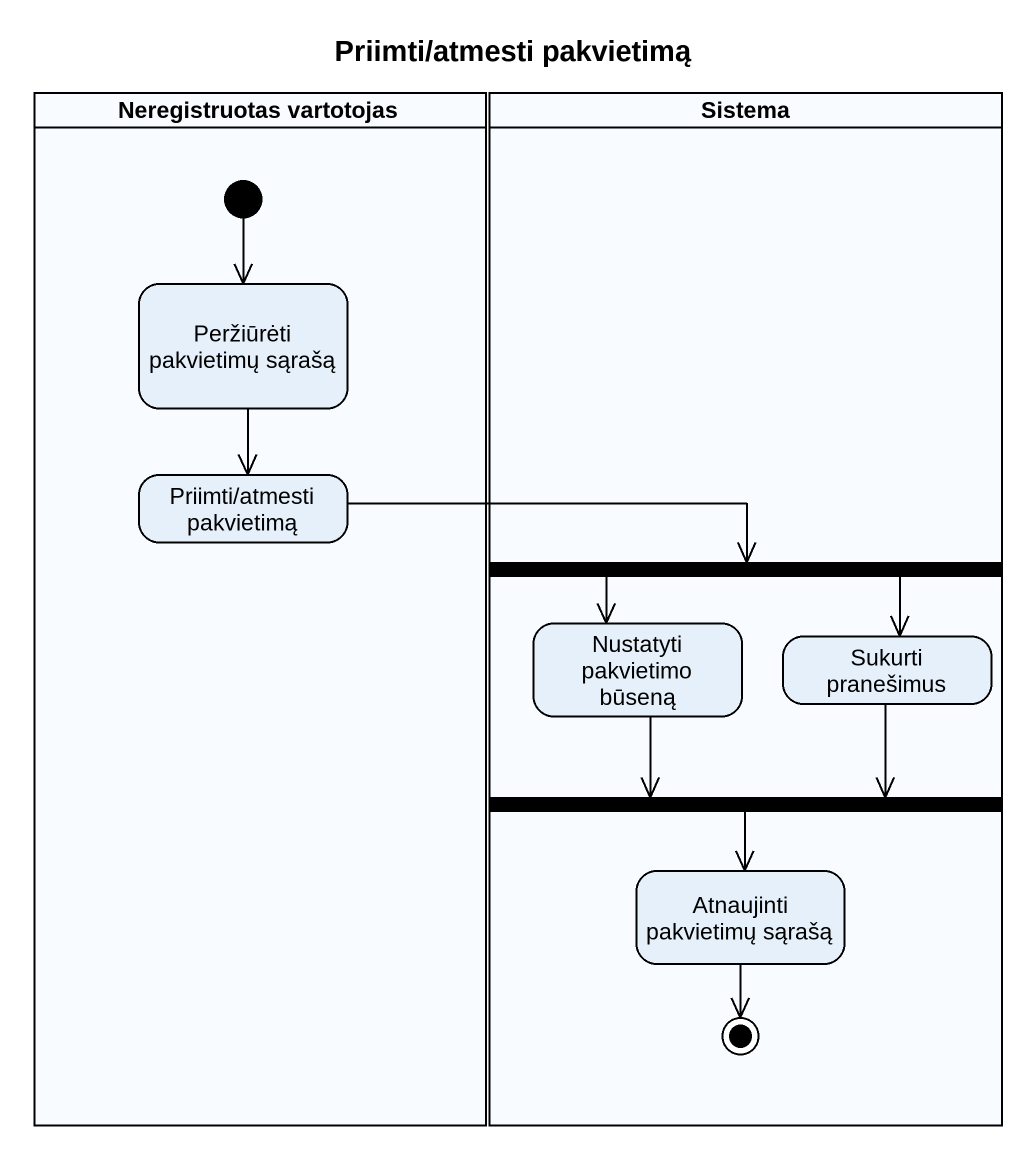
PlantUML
@startuml
title Priimti/atmesti pakvietimą
hide empty description
state "Neregistruotas vartotojas" as Neregistruotas_vartotojas <<partition>> {
  state "Peržiūrėti pakvietimų sąrašą" as Peržiūrėti_pakvietimų_sąrašą
  state "Priimti/atmesti pakvietimą" as Priimti_atmesti_pakvietimą
  [*] --> Peržiūrėti_pakvietimų_sąrašą
}
state Sistema <<partition>> {
  state fork1 <<fork>>
  state "Nustatyti pakvietimo būseną" as Nustatyti_pakvietimo_būseną
  state "Sukurti pranešimus" as Sukurti_pranešimus
  state fork2 <<join>>
  state "Atnaujinti pakvietimų sąrašą" as Atnaujinti_pakvietimų_sąrašą
  Atnaujinti_pakvietimų_sąrašą --> [*]
}
Peržiūrėti_pakvietimų_sąrašą --> Priimti_atmesti_pakvietimą
Priimti_atmesti_pakvietimą -right-> fork1
fork1 --> Nustatyti_pakvietimo_būseną
fork1 --> Sukurti_pranešimus
Nustatyti_pakvietimo_būseną --> fork2
Sukurti_pranešimus --> fork2
fork2 --> Atnaujinti_pakvietimų_sąrašą
@enduml
